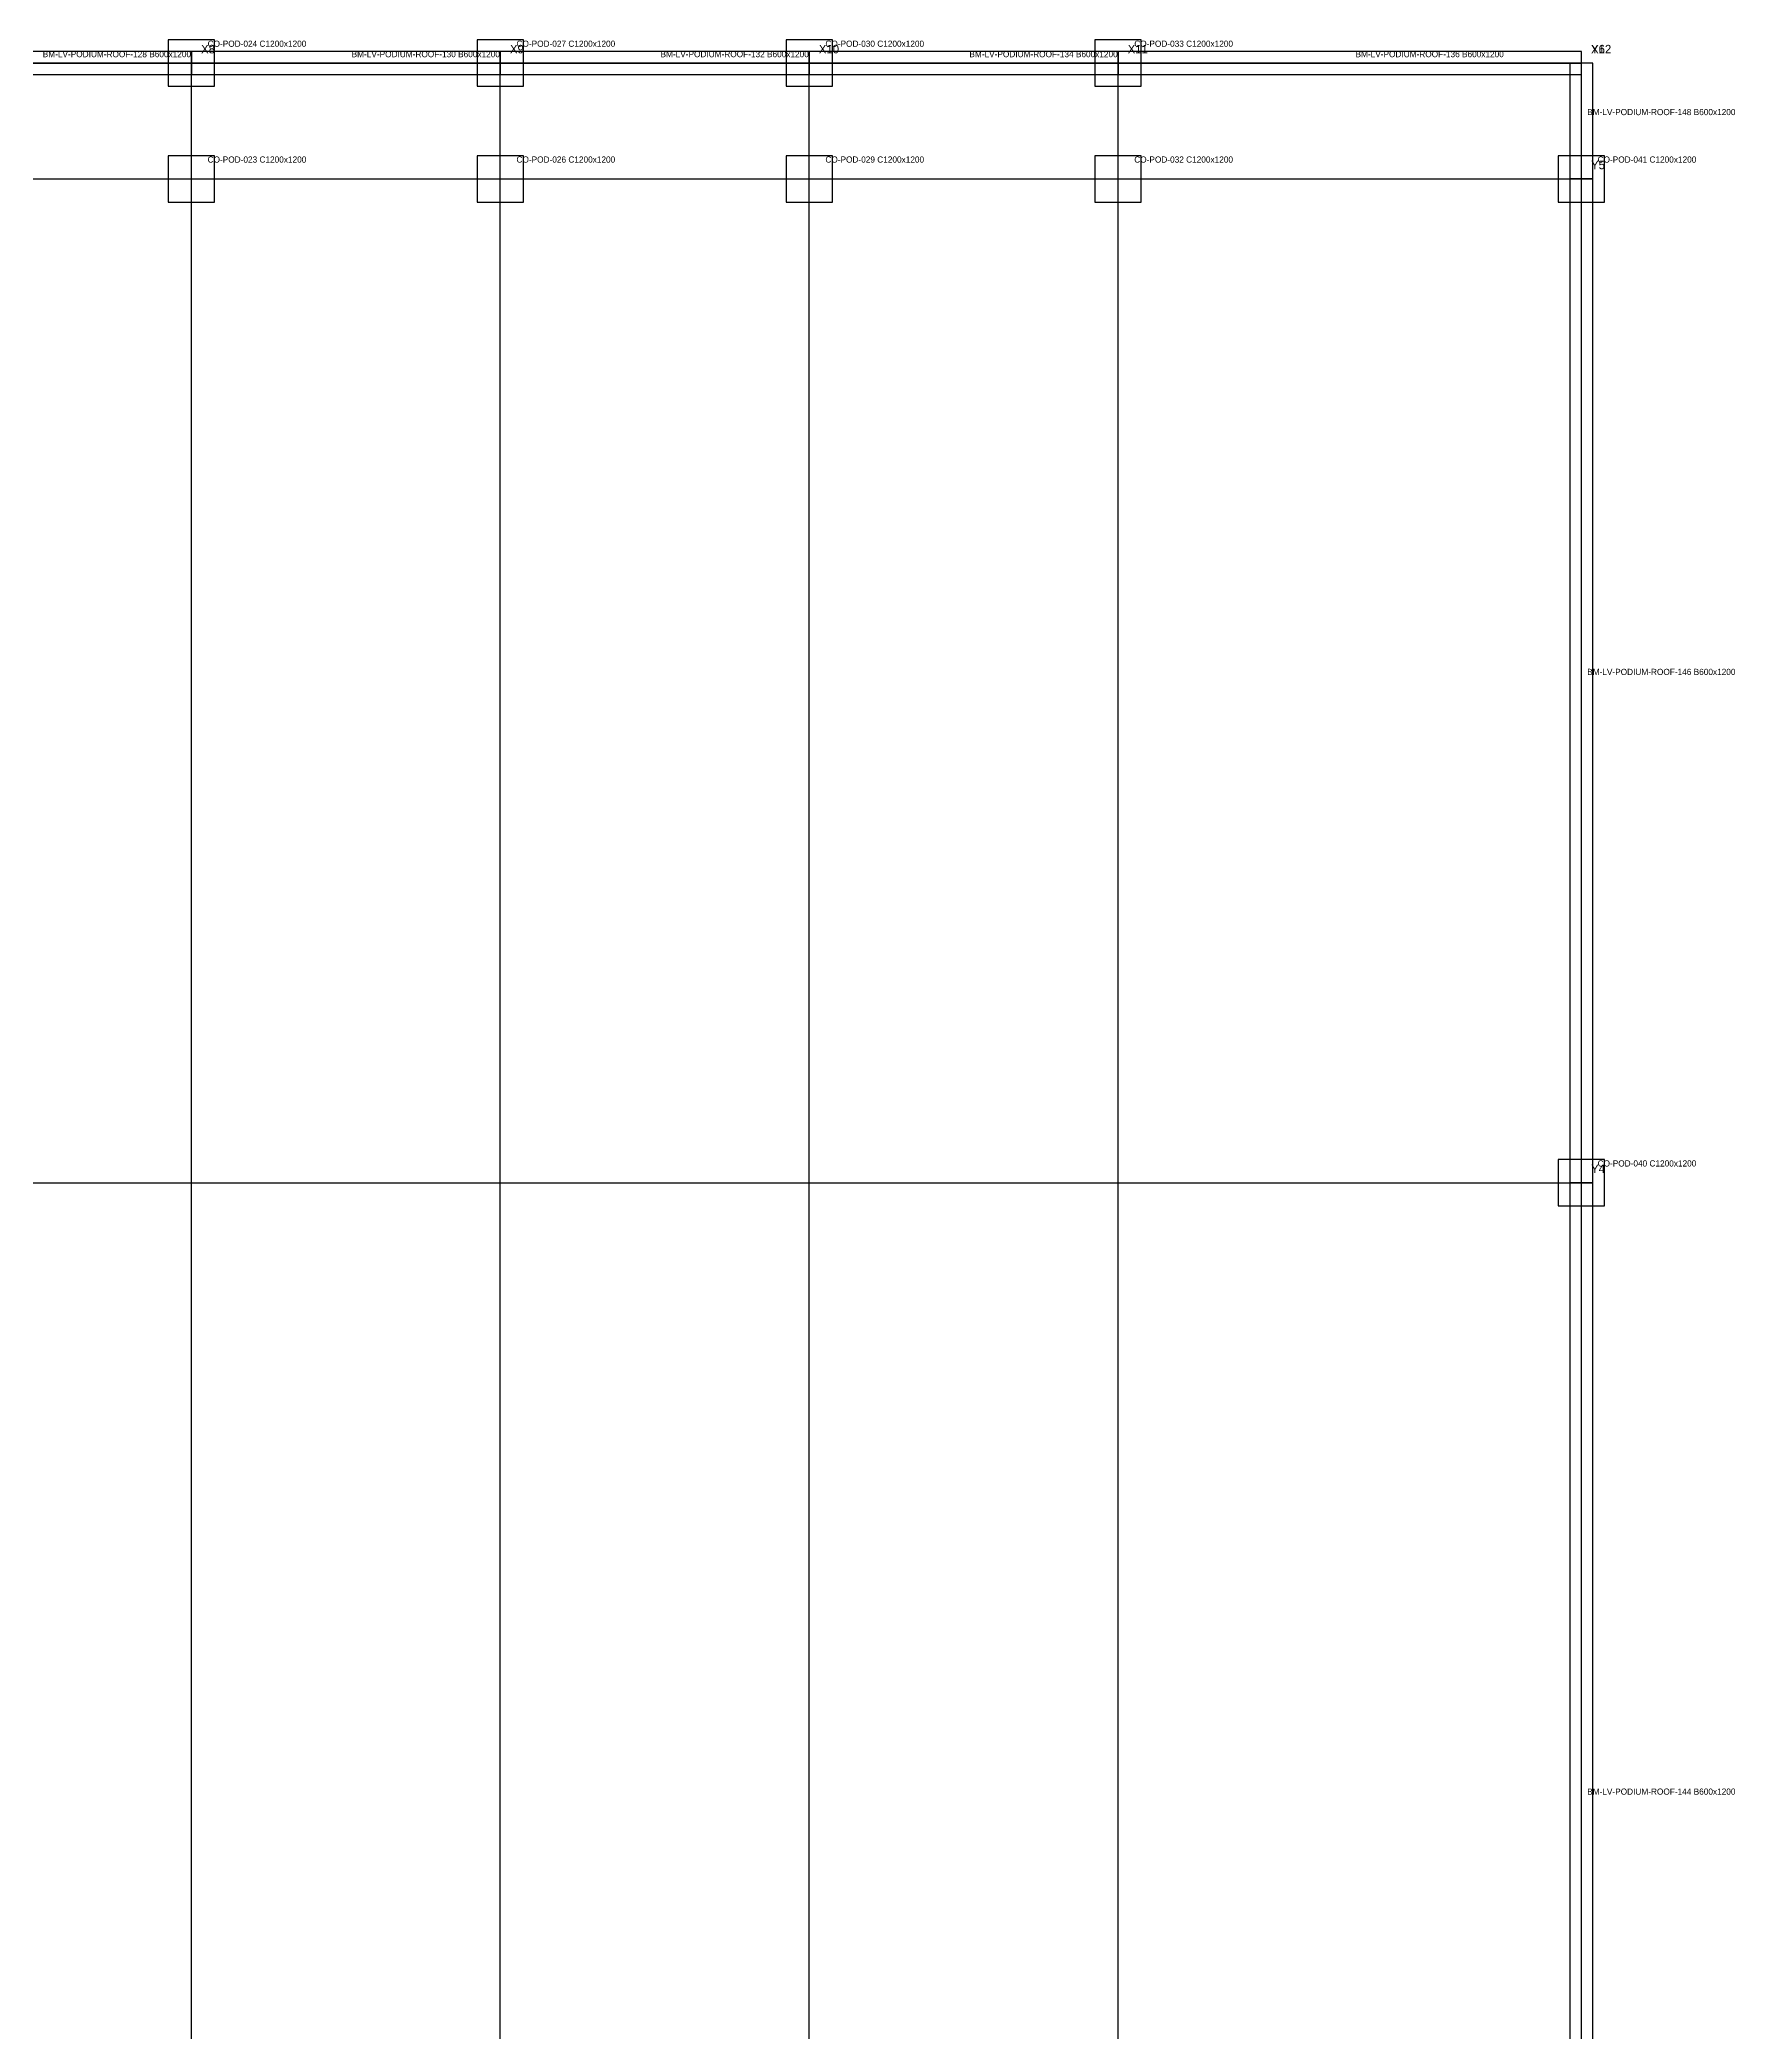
# Model space of a CAD drawing. Header units: millimetres. Extents: x -600 to 226982, y -254450 to 109948.
# Drawn here: x 183075 to 226982, y -76000 to -24400 of the extents above; entities that cross this region are included whole.
import ezdxf

# ---------------------------------------------------------------- set-up
doc = ezdxf.new("R2010")
doc.units = ezdxf.units.MM
for name, color, linetype in [('LV-PODIUM-ROOF_BEAM', 5, 'Continuous'), ('LV-PODIUM-ROOF_COLUMN', 1, 'Continuous'), ('LV-PODIUM-ROOF_GRID', 8, 'Continuous'), ('LV-PODIUM-ROOF_SLAB', 7, 'Continuous'), ('TEXT', 7, 'Continuous')]:
    doc.layers.add(name, color=color, linetype=linetype)

msp = doc.modelspace()

# ---------------------------------------------------------------- linework, layer by layer
at = {"layer": 'LV-PODIUM-ROOF_BEAM'}
for points in [[(179000, -24700), (179000, -25300), (187000, -25300), (187000, -24700), (179000, -24700)], [(187000, -24700), (187000, -25300), (195000, -25300), (195000, -24700), (187000, -24700)], [(195000, -24700), (195000, -25300), (203000, -25300), (203000, -24700), (195000, -24700)], [(203000, -24700), (203000, -25300), (211000, -25300), (211000, -24700), (203000, -24700)], [(211000, -24700), (211000, -25300), (223000, -25300), (223000, -24700), (211000, -24700)], [(222700, -28000), (223300, -28000), (223300, -25000), (222700, -25000), (222700, -28000)], [(222700, -54000), (223300, -54000), (223300, -28000), (222700, -28000), (222700, -54000)], [(222700, -86000), (223300, -86000), (223300, -54000), (222700, -54000), (222700, -86000)]]:
    msp.add_lwpolyline(points, close=True, dxfattribs=at)
at = {"layer": 'LV-PODIUM-ROOF_COLUMN'}
for points in [[(186400, -25600), (187600, -25600), (187600, -24400), (186400, -24400), (186400, -25600)], [(194400, -25600), (195600, -25600), (195600, -24400), (194400, -24400), (194400, -25600)], [(202400, -25600), (203600, -25600), (203600, -24400), (202400, -24400), (202400, -25600)], [(210400, -25600), (211600, -25600), (211600, -24400), (210400, -24400), (210400, -25600)], [(186400, -28600), (187600, -28600), (187600, -27400), (186400, -27400), (186400, -28600)], [(194400, -28600), (195600, -28600), (195600, -27400), (194400, -27400), (194400, -28600)], [(202400, -28600), (203600, -28600), (203600, -27400), (202400, -27400), (202400, -28600)], [(210400, -28600), (211600, -28600), (211600, -27400), (210400, -27400), (210400, -28600)], [(222400, -28600), (223600, -28600), (223600, -27400), (222400, -27400), (222400, -28600)], [(222400, -54600), (223600, -54600), (223600, -53400), (222400, -53400), (222400, -54600)]]:
    msp.add_lwpolyline(points, close=True, dxfattribs=at)
at = {"layer": 'LV-PODIUM-ROOF_GRID'}
for points in [[(119000, -25000), (223000, -25000)], [(187000, -127000), (187000, -25000)], [(195000, -127000), (195000, -25000)], [(203000, -127000), (203000, -25000)], [(211000, -127000), (211000, -25000)], [(223000, -127000), (223000, -25000)], [(119000, -28000), (223000, -28000)], [(119000, -54000), (223000, -54000)]]:
    msp.add_lwpolyline(points, dxfattribs=at)
at = {"layer": 'LV-PODIUM-ROOF_SLAB'}
msp.add_lwpolyline([(119000, -127000), (223000, -127000), (223000, -25000), (119000, -25000), (119000, -127000)], close=True, dxfattribs=at)

# ---------------------------------------------------------------- texts
at = {"layer": 'TEXT'}
for s, height, p in [('BM-LV-PODIUM-ROOF-128 B600x1200', 160, (183150, -24850)), ('X8', 220, (187250, -24750)), ('CO-POD-024 C1200x1200', 160, (187420, -24580)), ('BM-LV-PODIUM-ROOF-130 B600x1200', 160, (191150, -24850)), ('X9', 220, (195250, -24750)), ('CO-POD-027 C1200x1200', 160, (195420, -24580)), ('BM-LV-PODIUM-ROOF-132 B600x1200', 160, (199150, -24850)), ('X10', 220, (203250, -24750)), ('CO-POD-030 C1200x1200', 160, (203420, -24580)), ('BM-LV-PODIUM-ROOF-134 B600x1200', 160, (207150, -24850)), ('X11', 220, (211250, -24750)), ('CO-POD-033 C1200x1200', 160, (211420, -24580)), ('BM-LV-PODIUM-ROOF-136 B600x1200', 160, (217150, -24850)), ('Y6', 220, (223250, -24750)), ('X12', 220, (223250, -24750)), ('BM-LV-PODIUM-ROOF-148 B600x1200', 160, (223150, -26350)), ('CO-POD-023 C1200x1200', 160, (187420, -27580)), ('CO-POD-026 C1200x1200', 160, (195420, -27580)), ('CO-POD-029 C1200x1200', 160, (203420, -27580)), ('CO-POD-032 C1200x1200', 160, (211420, -27580)), ('Y5', 220, (223250, -27750)), ('CO-POD-041 C1200x1200', 160, (223420, -27580)), ('BM-LV-PODIUM-ROOF-146 B600x1200', 160, (223150, -40850)), ('Y4', 220, (223250, -53750)), ('CO-POD-040 C1200x1200', 160, (223420, -53580)), ('BM-LV-PODIUM-ROOF-144 B600x1200', 160, (223150, -69850))]:
    msp.add_text(s, height=height, dxfattribs=at).set_placement(p)

doc.saveas('drawing.dxf')
